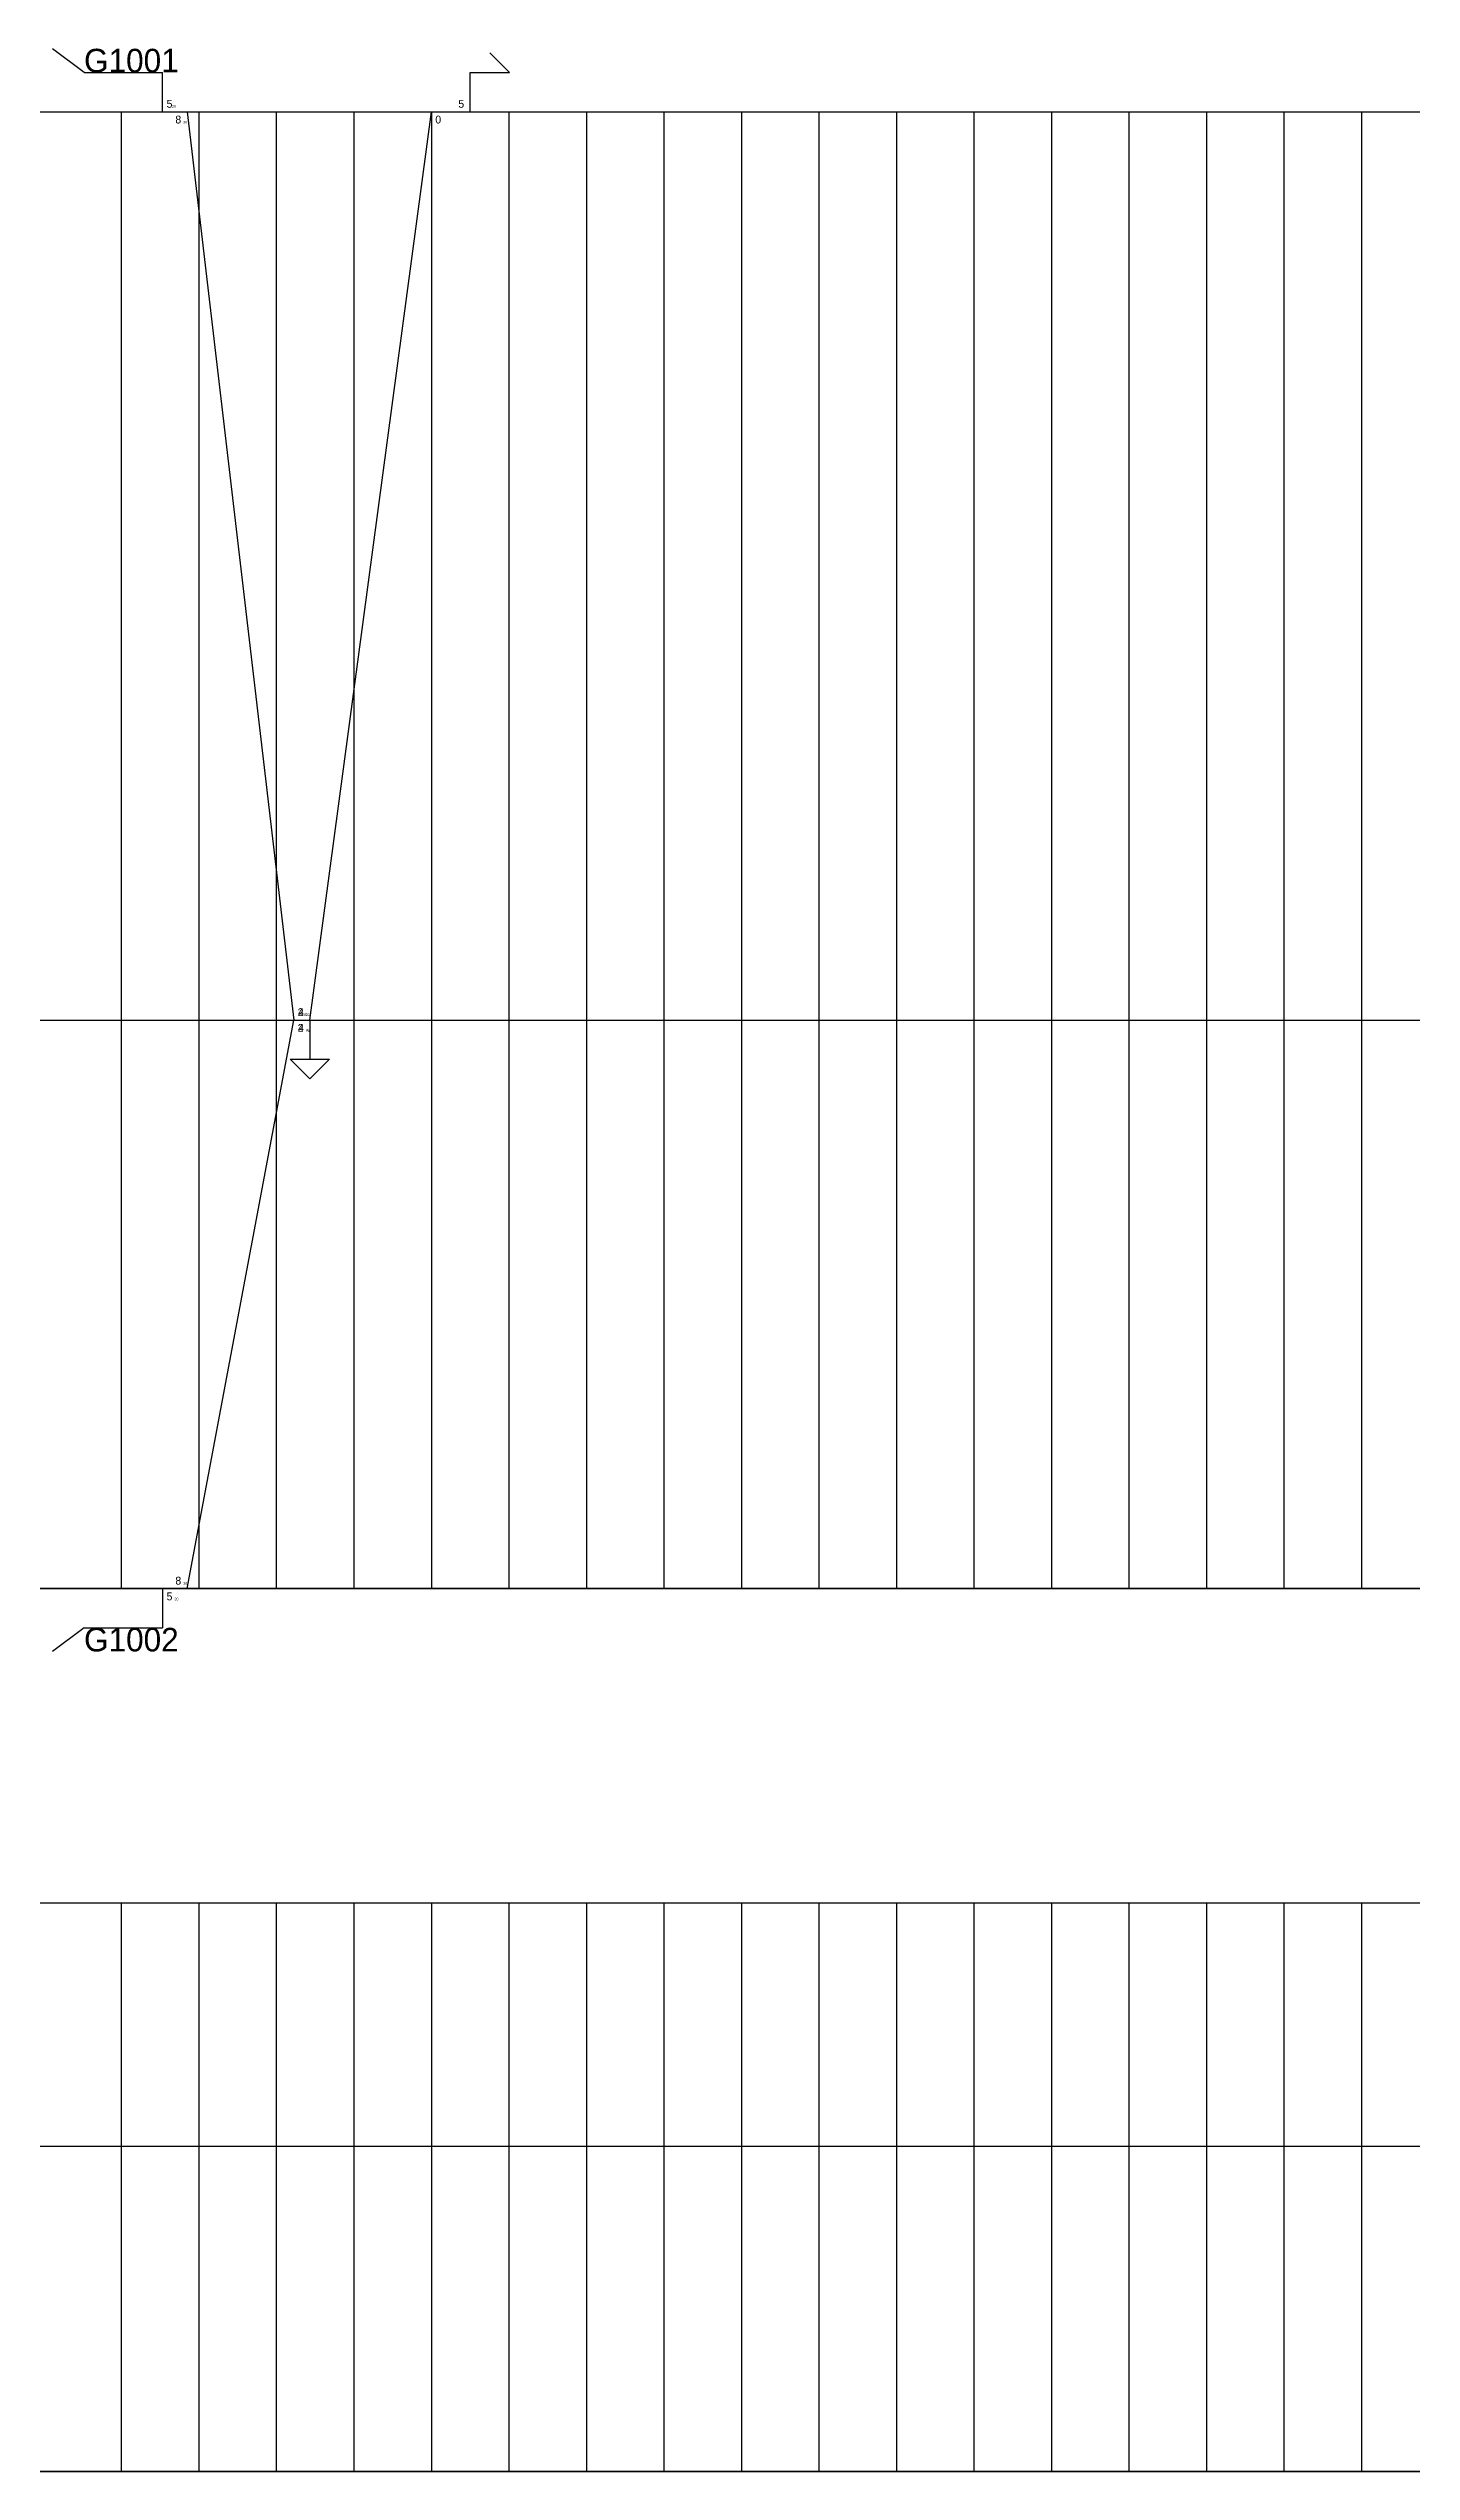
# Model space of a CAD drawing. Header units: metres. Extents: x 10 to 1430, y -498 to -2.
# Drawn here: x 365.6 to 539, y -490 to -181.7 of the extents above; entities that cross this region are included whole.
import ezdxf

# ---------------------------------------------------------------- set-up
doc = ezdxf.new("R2010")
doc.units = ezdxf.units.M
for name, color, linetype in [('Blocks', 84, 'CONTINUOUS'), ('HalfTimes', 84, 'CONTINUOUS'), ('HourTimes', 84, 'CONTINUOUS'), ('Stations', 84, 'CONTINUOUS'), ('Times', 84, 'CONTINUOUS'), ('TrainID', 10, 'CONTINUOUS'), ('Trains', 10, 'CONTINUOUS'), ('TrainTime', 10, 'CONTINUOUS')]:
    doc.layers.add(name, color=color, linetype=linetype)

msp = doc.modelspace()

# ---------------------------------------------------------------- linework, layer by layer
at = {"layer": 'Blocks'}
for points in [[(10, -189.77), (1430, -189.77), (1430, -377.66), (10, -377.66), (10, -189.77)], [(10, -417.66), (1430, -417.66), (1430, -490), (10, -490), (10, -417.66)]]:
    msp.add_lwpolyline(points, dxfattribs=at)
at = {"layer": 'HalfTimes'}
for p, q in [((394.58, -189.77), (394.58, -377.66)), ((453.75, -189.77), (453.75, -377.66)), ((512.92, -189.77), (512.92, -377.66)), ((394.58, -417.66), (394.58, -490)), ((453.75, -417.66), (453.75, -490)), ((512.92, -417.66), (512.92, -490))]:
    msp.add_line(p, q, dxfattribs=at)
at = {"layer": 'HourTimes'}
for p, q in [((424.17, -189.77), (424.17, -377.66)), ((483.33, -189.77), (483.33, -377.66)), ((424.17, -417.66), (424.17, -490)), ((483.33, -417.66), (483.33, -490))]:
    msp.add_line(p, q, dxfattribs=at)
at = {"layer": 'Stations'}
for p, q in [((10, -189.77), (1430, -189.77)), ((10, -305.33), (1430, -305.33)), ((10, -377.66), (1430, -377.66)), ((10, -417.66), (1430, -417.66)), ((10, -448.62), (1430, -448.62)), ((10, -490), (1430, -490))]:
    msp.add_line(p, q, dxfattribs=at)
at = {"layer": 'Times'}
for p, q in [((374.86, -189.77), (374.86, -377.66)), ((384.72, -189.77), (384.72, -377.66)), ((404.44, -189.77), (404.44, -377.66)), ((414.31, -189.77), (414.31, -377.66)), ((434.03, -189.77), (434.03, -377.66)), ((443.89, -189.77), (443.89, -377.66)), ((463.61, -189.77), (463.61, -377.66)), ((473.47, -189.77), (473.47, -377.66)), ((493.19, -189.77), (493.19, -377.66)), ((503.06, -189.77), (503.06, -377.66)), ((522.78, -189.77), (522.78, -377.66)), ((532.64, -189.77), (532.64, -377.66)), ((374.86, -417.66), (374.86, -490)), ((384.72, -417.66), (384.72, -490)), ((404.44, -417.66), (404.44, -490)), ((414.31, -417.66), (414.31, -490)), ((434.03, -417.66), (434.03, -490)), ((443.89, -417.66), (443.89, -490)), ((463.61, -417.66), (463.61, -490)), ((473.47, -417.66), (473.47, -490)), ((493.19, -417.66), (493.19, -490)), ((503.06, -417.66), (503.06, -490)), ((522.78, -417.66), (522.78, -490)), ((532.64, -417.66), (532.64, -490))]:
    msp.add_line(p, q, dxfattribs=at)
at = {"layer": 'TrainID'}
for p, q in [((370.12, -184.77), (366.12, -181.77)), ((370.12, -184.77), (380.12, -184.77)), ((380.12, -189.77), (380.12, -184.77)), ((419.24, -189.77), (419.24, -184.77)), ((419.24, -184.77), (424.24, -184.77)), ((424.24, -184.77), (421.74, -182.27)), ((398.86, -305.33), (398.86, -310.33)), ((396.36, -310.33), (401.36, -310.33)), ((396.36, -310.33), (398.86, -312.83)), ((401.36, -310.33), (398.86, -312.83)), ((380.12, -377.66), (380.12, -382.66)), ((370.12, -382.66), (366.12, -385.66)), ((370.12, -382.66), (380.12, -382.66))]:
    msp.add_line(p, q, dxfattribs=at)
at = {"layer": 'Trains'}
for p, q in [((380.12, -189.77), (383.24, -189.77)), ((383.24, -189.77), (396.8, -305.33)), ((398.86, -305.33), (414.31, -189.77)), ((414.31, -189.77), (419.24, -189.77)), ((383.24, -377.66), (396.8, -305.33)), ((396.8, -305.33), (398.86, -305.33)), ((396.8, -305.33), (398.86, -305.33)), ((380.12, -377.66), (383.24, -377.66))]:
    msp.add_line(p, q, dxfattribs=at)

# ---------------------------------------------------------------- texts
at = {"layer": 'TrainID'}
for s, p in [('G1001', (370.12, -184.77)), ('G1002', (370.12, -385.66))]:
    msp.add_text(s, height=3, dxfattribs=at).set_placement(p)
at = {"layer": 'TrainTime'}
for s, height, p in [('5', 1, (380.62, -189.27)), ('20', 0.333, (381.29, -189.27)), ('8', 1, (381.74, -191.27)), ('30', 0.333, (382.74, -191.27)), ('0', 1, (414.81, -191.27)), ('5', 1, (417.74, -189.27)), ('2', 1, (397.3, -304.83)), ('4', 1, (397.36, -304.83)), ('15', 0.333, (397.97, -304.83)), ('20', 0.333, (398.36, -304.83)), ('2', 1, (397.3, -306.83)), ('4', 1, (397.36, -306.83)), ('15', 0.333, (398.3, -306.83)), ('20', 0.333, (398.36, -306.83)), ('5', 1, (380.62, -379.16)), ('20', 0.333, (381.62, -379.16)), ('8', 1, (381.74, -377.16)), ('30', 0.333, (382.74, -377.16))]:
    msp.add_text(s, height=height, dxfattribs=at).set_placement(p)

doc.saveas('drawing.dxf')
